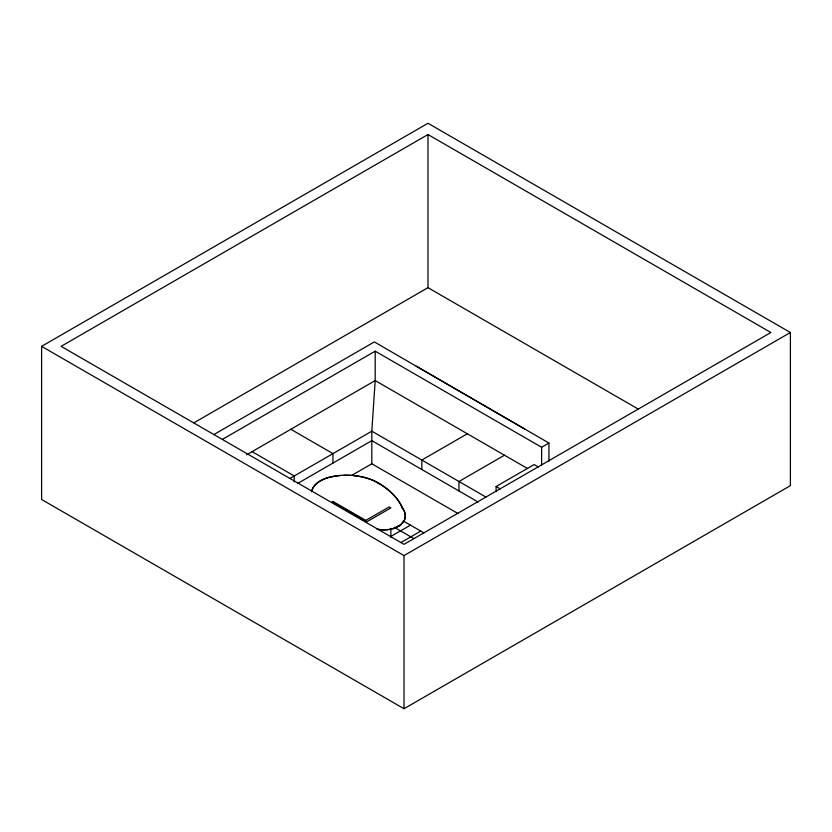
<?xml version="1.0" encoding="UTF-8"?>
<svg xmlns="http://www.w3.org/2000/svg" width="832" height="832" viewBox="0 0 832 832"><rect width="100%" height="100%" fill="white"/><g stroke="black" fill="none" stroke-linecap="round" stroke-linejoin="round"><path stroke-width="1.25" d="M311.626 491.785A30.358 17.524 0 0 1 331.906 476.559A44.273 25.563 0 0 1 377.634 482.539A92.29 53.279 0 0 1 402.366 507.842A33.894 19.573 0 0 1 404.102 520.77L400.598 524.867L393.64 528.341A20.894 12.064 0 0 1 376.906 529.038M404.102 520.77L400.244 525.439L393.64 528.59A20.894 12.064 0 0 1 377.926 529.474M41.6 346.341L427.981 123.271L790.4 332.509L790.4 485.659L404.019 708.729L41.6 499.491L41.6 346.341L404.019 555.589L790.4 332.509M427.981 134.534L61.11 346.341L404.019 544.326L770.89 332.509L427.981 134.534L427.981 287.674L193.898 422.822M213.886 434.554L374.338 341.921L524.67 429.021M222.352 439.421L375.19 351.177L541.622 447.262L548.943 443.04L548.943 461.126M246.615 454.813L375.19 380.578L527.54 468.53M416.291 366.226L548.943 443.04M289.806 478.535L371.821 431.184L375.19 380.578L375.19 351.177M297.554 483.517L371.821 440.648L478.098 502.008M351.686 475.405L371.821 463.788L458.037 513.562M467.334 433.774L421.824 460.054L421.824 469.518M364.998 520.884L389.168 506.927L390.874 507.915L366.704 521.872L332.051 501.862L332.873 501.394L365.82 520.406M504.473 455.218L458.962 481.489L458.962 490.953M390.572 536.619L410.467 525.138M496.111 491.702L496.111 486.512L534.134 464.558L538.408 467.033M400.889 542.568L420.774 531.086M427.981 287.674L638.227 409.063M496.111 486.512L500.386 488.977M485.982 497.089L371.821 431.184L371.821 463.788M290.826 429.281L332.966 453.617L332.966 463.081M403.25 520.967L423.862 532.875M394.337 527.301L413.92 538.616M252.096 451.641L294.237 475.977L294.237 481.894M541.622 447.262L541.622 465.067M404.019 555.589L404.019 708.729M402.366 507.842L402.366 508.092A33.894 19.573 0 0 1 404.102 521.019M400.598 524.867L396.458 527.259M390.874 528.351L390.874 537.191M377.634 482.539L377.634 482.789A92.29 53.279 0 0 1 388.534 490.287M331.906 476.559L331.906 476.798A30.358 17.524 0 0 0 312.094 490.017M389.407 491.026A92.29 53.279 0 0 1 402.366 508.092M331.906 476.798A44.273 25.563 0 0 1 339.893 475.665M343.99 475.415A44.273 25.563 0 0 1 350.158 475.467M353.226 475.675A44.273 25.563 0 0 1 377.634 482.789"/></g></svg>
